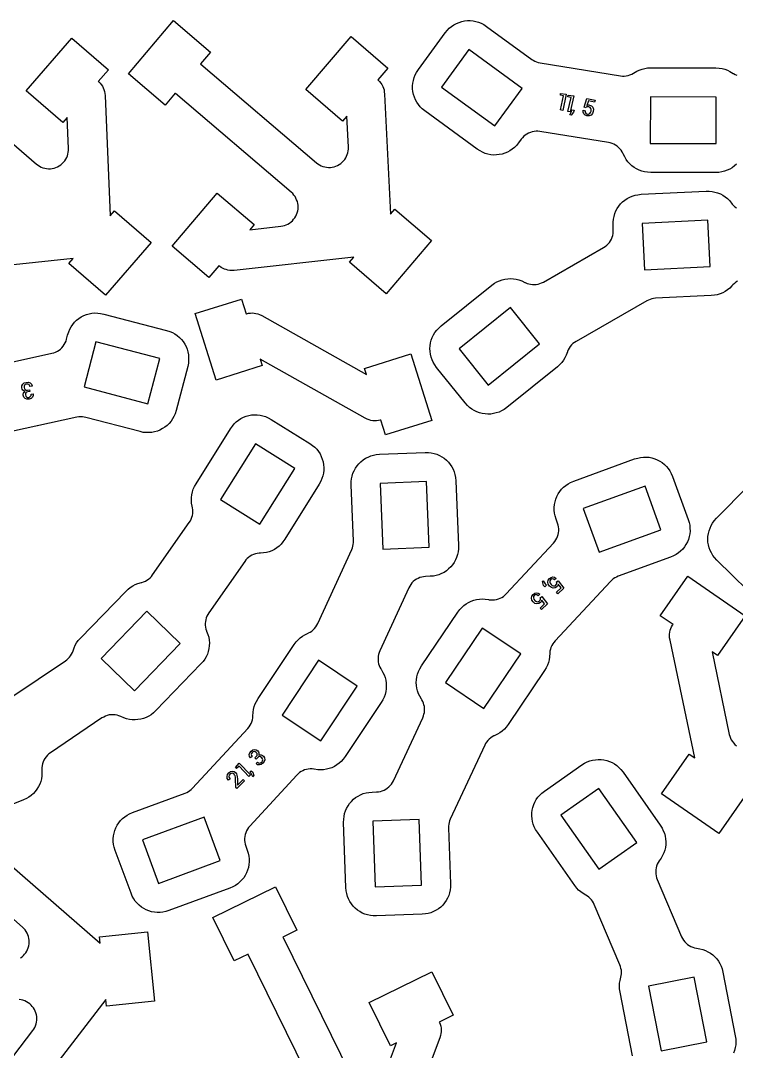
# Model space of a CAD drawing. Header units: millimetres. Extents: x 1 to 270, y 1 to 279.
# Drawn here: x 64.2 to 138.1, y 172.6 to 279.1 of the extents above; entities that cross this region are included whole.
import ezdxf

# ---------------------------------------------------------------- set-up
doc = ezdxf.new("R2010")
doc.units = ezdxf.units.MM

msp = doc.modelspace()

# ---------------------------------------------------------------- linework, layer by layer
at = {"color": 1}
for points in [[(98.12, 254.15), (98.56, 254.67), (86.22, 253.31), (85.97, 253.3), (85.78, 253.3), (85.58, 253.33), (85.39, 253.38), (85.21, 253.44), (85.03, 253.52), (84.86, 253.62), (84.7, 253.74), (84.65, 253.78), (83.61, 252.56), (79.81, 255.8), (84.48, 261.28), (88.29, 258.03), (87.84, 257.51), (91.04, 257.86), (91.23, 257.89), (91.41, 257.94), (91.6, 258.01), (91.77, 258.09), (91.94, 258.19), (92.09, 258.31), (92.23, 258.44), (92.36, 258.59), (92.48, 258.74), (92.58, 258.91), (92.66, 259.08), (92.73, 259.26), (92.78, 259.45), (92.81, 259.64), (92.82, 259.84), (92.81, 260.03), (92.78, 260.22), (92.74, 260.41), (92.67, 260.59), (92.59, 260.77), (92.5, 260.94), (92.38, 261.09), (92.26, 261.24), (92.12, 261.37), (80.18, 271.56), (80.14, 271.6), (79.1, 270.38), (75.3, 273.62), (79.97, 279.1), (83.78, 275.85), (82.74, 274.63), (82.77, 274.6), (94.71, 264.42), (94.87, 264.3), (95.03, 264.19), (95.2, 264.11), (95.38, 264.04), (95.57, 263.99), (95.76, 263.95), (95.95, 263.94), (96.15, 263.94), (96.34, 263.96), (96.53, 264.01), (96.71, 264.07), (96.89, 264.14), (97.06, 264.24), (97.22, 264.35), (97.37, 264.47), (97.51, 264.61), (97.63, 264.76), (97.73, 264.92), (97.82, 265.09), (97.9, 265.27), (97.95, 265.46), (97.99, 265.65), (98.01, 265.84), (98.01, 266.03), (97.85, 269.24), (97.41, 268.72), (93.61, 271.97), (98.28, 277.45), (102.08, 274.2), (101.04, 272.98), (101.09, 272.94), (101.23, 272.8), (101.35, 272.65), (101.46, 272.49), (101.55, 272.31), (101.63, 272.13), (101.69, 271.95), (101.72, 271.75), (101.75, 271.51), (102.35, 259.11), (102.79, 259.62), (106.59, 256.38), (101.92, 250.9), (98.12, 254.15)], [(138.09, 264.28), (137.87, 264.09), (137.63, 263.91), (137.38, 263.76), (137.12, 263.64), (136.84, 263.54), (136.55, 263.47), (136.26, 263.42), (135.92, 263.41), (129.22, 263.42), (128.87, 263.44), (128.58, 263.48), (128.3, 263.56), (128.02, 263.66), (127.76, 263.78), (127.5, 263.93), (127.27, 264.11), (127.05, 264.31), (126.85, 264.53), (126.68, 264.76), (126.53, 265.02), (126.37, 265.35), (126.35, 265.39), (126.26, 265.56), (126.16, 265.72), (126.03, 265.87), (125.9, 266.01), (125.75, 266.14), (125.59, 266.24), (125.42, 266.34), (125.24, 266.41), (125.05, 266.47), (124.86, 266.51), (117.78, 267.65), (117.58, 267.68), (117.38, 267.68), (117.18, 267.66), (116.99, 267.62), (116.8, 267.56), (116.61, 267.49), (116.43, 267.39), (116.27, 267.28), (116.11, 267.16), (115.97, 267.01), (115.85, 266.86), (115.58, 266.49), (115.36, 266.22), (115.16, 266.01), (114.93, 265.83), (114.69, 265.66), (114.43, 265.52), (114.16, 265.4), (113.88, 265.32), (113.59, 265.26), (113.3, 265.23), (113, 265.22), (112.71, 265.25), (112.42, 265.31), (112.14, 265.39), (111.87, 265.5), (111.61, 265.64), (111.32, 265.82), (105.91, 269.78), (105.64, 269.99), (105.43, 270.2), (105.24, 270.42), (105.08, 270.67), (104.93, 270.93), (104.82, 271.2), (104.73, 271.48), (104.67, 271.77), (104.64, 272.06), (104.64, 272.35), (104.67, 272.64), (104.72, 272.93), (104.8, 273.22), (104.91, 273.49), (105.05, 273.75), (105.24, 274.04), (108.01, 277.83), (108.23, 278.1), (108.43, 278.31), (108.66, 278.5), (108.9, 278.66), (109.16, 278.8), (109.43, 278.92), (109.71, 279.01), (110, 279.07), (110.29, 279.1), (110.59, 279.1), (110.88, 279.07), (111.17, 279.02), (111.45, 278.94), (111.72, 278.82), (111.99, 278.69), (112.27, 278.5), (116.93, 275.1), (117.09, 275), (117.25, 274.91), (117.43, 274.84), (117.61, 274.78), (117.79, 274.74), (126.09, 273.41), (126.29, 273.38), (126.49, 273.38), (126.69, 273.4), (126.88, 273.44), (127.07, 273.49), (127.26, 273.57), (127.44, 273.66), (127.78, 273.87), (128.04, 273.99), (128.32, 274.09), (128.61, 274.16), (128.9, 274.21), (129.24, 274.22), (135.94, 274.21), (136.28, 274.19), (136.58, 274.15), (136.86, 274.07), (137.14, 273.97), (137.4, 273.85), (137.73, 273.65), (137.75, 273.64), (137.92, 273.55), (138.11, 273.47)], [(53.93, 274.54), (65.81, 264.29), (65.97, 264.17), (66.13, 264.07), (66.3, 263.98), (66.48, 263.91), (66.67, 263.86), (66.86, 263.82), (67.05, 263.81), (67.25, 263.81), (67.44, 263.83), (67.63, 263.87), (67.81, 263.93), (67.99, 264), (68.16, 264.1), (68.32, 264.21), (68.47, 264.33), (68.61, 264.47), (68.73, 264.62), (68.84, 264.78), (68.93, 264.95), (69, 265.13), (69.06, 265.31), (69.1, 265.5), (69.12, 265.7), (69.12, 265.89), (68.98, 269.1), (68.54, 268.58), (64.75, 271.85), (69.45, 277.3), (73.24, 274.03), (72.19, 272.82), (72.24, 272.78), (72.38, 272.64), (72.5, 272.49), (72.61, 272.33), (72.7, 272.15), (72.77, 271.97), (72.83, 271.78), (72.87, 271.59), (72.89, 271.35), (73.42, 258.94), (73.87, 259.46), (77.65, 256.19), (72.95, 250.74), (69.16, 254)], [(110.46, 276.11), (107.63, 272.23), (113.13, 268.22), (115.96, 272.1), (110.46, 276.11)], [(129.18, 271.22), (129.17, 266.42), (135.97, 266.41), (135.98, 271.21), (129.18, 271.22)], [(120.5, 244.55), (120.37, 244.29), (120.21, 244.04), (120.04, 243.8), (119.84, 243.59), (119.58, 243.36), (114.36, 239.15), (114.08, 238.95), (113.83, 238.8), (113.56, 238.68), (113.28, 238.58), (113, 238.51), (112.71, 238.47), (112.41, 238.46), (112.12, 238.48), (111.83, 238.53), (111.54, 238.6), (111.27, 238.7), (111, 238.83), (110.75, 238.98), (110.52, 239.16), (110.3, 239.36), (110.07, 239.62), (107.12, 243.28), (106.92, 243.56), (106.77, 243.81), (106.65, 244.08), (106.55, 244.36), (106.49, 244.64), (106.44, 244.93), (106.43, 245.23), (106.45, 245.52), (106.5, 245.81), (106.57, 246.1), (106.67, 246.37), (106.8, 246.64), (106.95, 246.89), (107.13, 247.12), (107.33, 247.34), (107.59, 247.57), (112.81, 251.77), (113.09, 251.97), (113.34, 252.12), (113.61, 252.24), (113.88, 252.34), (114.17, 252.41), (114.46, 252.45), (114.76, 252.46), (115.05, 252.44), (115.34, 252.4), (115.62, 252.32), (115.9, 252.22), (116.23, 252.06), (116.27, 252.04), (116.45, 251.96), (116.63, 251.91), (116.82, 251.87), (117.02, 251.84), (117.21, 251.84), (117.4, 251.86), (117.6, 251.89), (117.78, 251.95), (117.96, 252.02), (118.14, 252.1), (124.36, 255.67), (124.53, 255.78), (124.68, 255.9), (124.83, 256.04), (124.96, 256.2), (125.07, 256.36), (125.17, 256.54), (125.24, 256.72), (125.3, 256.91), (125.34, 257.11), (125.36, 257.31), (125.36, 257.51), (125.34, 257.96), (125.34, 258.3), (125.37, 258.6), (125.43, 258.88), (125.51, 259.17), (125.62, 259.44), (125.76, 259.7), (125.93, 259.94), (126.11, 260.17), (126.32, 260.38), (126.55, 260.56), (126.79, 260.73), (127.05, 260.87), (127.32, 260.98), (127.6, 261.06), (127.89, 261.12), (128.23, 261.16), (134.93, 261.49), (135.27, 261.49), (135.56, 261.46), (135.85, 261.4), (136.13, 261.32), (136.41, 261.2), (136.67, 261.07), (136.91, 260.9), (137.14, 260.72), (137.35, 260.51), (137.55, 260.26), (137.64, 260.14), (137.77, 260), (137.91, 259.87), (138.07, 259.75)], [(128.57, 253.36), (135.36, 253.7), (135.13, 258.49), (128.33, 258.16), (128.57, 253.36)], [(69.16, 254), (69.61, 254.52), (57.26, 253.23)], [(138.18, 252.18), (138.02, 252.08), (137.86, 251.96), (137.71, 251.83), (137.59, 251.7), (137.38, 251.48), (137.15, 251.29), (136.91, 251.13), (136.65, 250.99), (136.38, 250.88), (136.09, 250.79), (135.81, 250.74), (135.46, 250.7), (129.71, 250.42), (129.52, 250.4), (129.33, 250.36), (129.15, 250.31), (128.98, 250.24), (128.81, 250.15), (121.52, 245.97), (121.35, 245.87), (121.19, 245.74), (121.05, 245.6), (120.92, 245.45), (120.81, 245.29), (120.71, 245.11), (120.64, 244.93), (120.63, 244.91), (120.5, 244.55)], [(99.69, 243.19), (104.46, 244.69), (106.61, 237.82), (101.84, 236.32), (101.36, 237.85), (101.3, 237.84), (101.11, 237.79), (100.92, 237.77), (100.72, 237.76), (100.53, 237.78), (100.33, 237.81), (100.14, 237.86), (99.96, 237.93), (99.74, 238.04), (88.92, 244.12), (89.12, 243.47), (84.35, 241.98), (82.2, 248.85), (86.97, 250.35), (87.45, 248.81), (87.5, 248.83), (87.7, 248.88), (87.89, 248.9), (88.09, 248.91), (88.28, 248.89), (88.47, 248.86), (88.66, 248.81), (88.85, 248.74), (89.07, 248.63), (99.89, 242.54), (99.69, 243.19)], [(112.44, 241.46), (117.74, 245.72), (114.73, 249.46), (109.43, 245.2), (112.44, 241.46)], [(60.4, 243.22), (67.41, 244.74), (67.6, 244.79), (67.79, 244.86), (67.97, 244.95), (68.14, 245.06), (68.29, 245.18), (68.44, 245.32), (68.57, 245.47), (68.68, 245.64), (68.78, 245.81), (68.86, 246), (68.92, 246.19), (69.03, 246.63), (69.14, 246.95), (69.25, 247.22), (69.4, 247.48), (69.56, 247.72), (69.75, 247.95), (69.96, 248.16), (70.19, 248.34), (70.44, 248.5), (70.7, 248.64), (70.97, 248.75), (71.25, 248.83), (71.54, 248.88), (71.84, 248.91), (72.13, 248.9), (72.42, 248.87), (72.76, 248.8), (79.24, 247.1), (79.57, 247), (79.84, 246.88), (80.1, 246.74), (80.34, 246.57), (80.56, 246.38), (80.77, 246.17), (80.95, 245.95), (81.11, 245.7), (81.25, 245.44), (81.36, 245.16), (81.44, 244.88), (81.5, 244.59), (81.52, 244.3), (81.52, 244.01), (81.49, 243.71), (81.42, 243.38), (80.22, 238.83), (80.12, 238.5), (80, 238.23), (79.86, 237.97), (79.7, 237.73), (79.51, 237.51), (79.3, 237.3), (79.07, 237.12), (78.82, 236.96), (78.56, 236.82), (78.29, 236.71), (78, 236.63), (77.71, 236.57), (77.42, 236.55), (77.13, 236.55), (76.83, 236.58), (76.5, 236.65), (70.92, 238.12), (70.74, 238.16), (70.55, 238.18), (70.36, 238.18), (70.18, 238.17), (69.99, 238.14), (61.78, 236.35)], [(78.53, 244.19), (71.95, 245.91), (70.73, 241.27), (77.31, 239.54), (78.53, 244.19)], [(63.18, 209.19), (68.81, 212.99), (68.96, 213.1), (69.1, 213.22), (69.23, 213.36), (69.34, 213.51), (69.44, 213.66), (69.52, 213.83), (69.59, 214), (69.7, 214.32), (69.82, 214.59), (69.96, 214.84), (70.13, 215.08), (70.36, 215.34), (75.02, 220.16), (75.27, 220.4), (75.5, 220.57), (75.75, 220.73), (76.01, 220.86), (76.29, 220.96), (76.66, 221.06), (76.68, 221.07), (76.87, 221.13), (77.05, 221.21), (77.22, 221.31), (77.39, 221.42), (77.54, 221.55), (77.67, 221.7), (77.8, 221.85), (81.59, 227.28), (81.7, 227.45), (81.79, 227.62), (81.86, 227.81), (81.91, 228), (81.94, 228.19), (81.96, 228.39), (81.95, 228.59), (81.92, 228.78), (81.89, 228.95), (81.83, 229.25), (81.81, 229.54), (81.81, 229.84), (81.85, 230.13), (81.91, 230.42), (82, 230.7), (82.12, 230.97), (82.29, 231.27), (85.84, 236.95), (86.03, 237.23), (86.22, 237.46), (86.44, 237.66), (86.67, 237.84), (86.92, 238), (87.18, 238.14), (87.45, 238.24), (87.73, 238.32), (88.02, 238.38), (88.32, 238.4), (88.61, 238.39), (88.9, 238.36), (89.19, 238.3), (89.47, 238.21), (89.74, 238.09), (90.04, 237.92), (94.03, 235.43), (94.31, 235.23), (94.53, 235.04), (94.74, 234.83), (94.92, 234.6), (95.08, 234.35), (95.21, 234.09), (95.32, 233.82), (95.4, 233.53), (95.45, 233.24), (95.47, 232.95), (95.47, 232.66), (95.43, 232.36), (95.37, 232.08), (95.28, 231.8), (95.16, 231.53), (95, 231.23), (91.44, 225.54), (91.25, 225.26), (91.06, 225.04), (90.85, 224.83), (90.62, 224.65), (90.37, 224.49), (90.11, 224.36), (89.83, 224.25), (89.55, 224.17), (89.26, 224.12), (88.94, 224.09), (88.79, 224.09), (88.6, 224.06), (88.41, 224.02), (88.22, 223.96), (88.04, 223.88), (87.87, 223.78), (87.71, 223.67), (87.57, 223.54), (87.43, 223.4), (87.31, 223.24), (83.6, 217.94), (83.5, 217.77), (83.41, 217.6), (83.34, 217.42), (83.29, 217.23), (83.25, 217.04), (83.24, 216.84), (83.24, 216.65), (83.27, 216.46), (83.31, 216.27), (83.37, 216.08), (83.38, 216.04), (83.51, 215.7), (83.59, 215.41), (83.64, 215.12), (83.66, 214.83), (83.65, 214.53), (83.61, 214.24), (83.54, 213.96), (83.45, 213.68), (83.33, 213.41), (83.18, 213.16), (83.01, 212.92), (82.78, 212.66), (78.13, 207.84), (77.88, 207.6), (77.65, 207.42), (77.4, 207.27), (77.13, 207.14), (76.86, 207.03), (76.57, 206.96), (76.28, 206.91), (75.99, 206.89), (75.7, 206.9), (75.4, 206.94), (75.12, 207), (74.84, 207.1), (74.51, 207.24), (74.32, 207.32), (74.13, 207.37), (73.93, 207.41), (73.73, 207.42), (73.52, 207.41), (73.32, 207.39), (73.12, 207.34), (72.93, 207.27), (72.75, 207.18), (72.57, 207.08), (67.25, 203.49), (67.09, 203.37), (66.94, 203.23), (66.8, 203.08), (66.68, 202.91), (66.58, 202.73), (66.5, 202.55), (66.44, 202.36), (66.39, 202.16), (66.37, 201.95), (66.37, 201.75), (66.38, 201.4), (66.37, 201.1), (66.32, 200.81), (66.25, 200.53), (66.15, 200.25), (66.02, 199.99), (65.86, 199.73), (65.69, 199.5), (65.49, 199.28), (65.27, 199.09), (65.03, 198.91), (64.78, 198.77), (64.46, 198.62), (58.25, 196.11)], [(88.41, 235.4), (84.8, 229.64), (88.87, 227.09), (92.48, 232.86), (88.41, 235.4)], [(81.32, 199.39), (81.49, 199.48), (81.64, 199.59), (81.79, 199.71), (81.92, 199.84), (87.63, 206.01), (87.76, 206.17), (87.87, 206.33), (87.96, 206.51), (88.04, 206.69), (88.1, 206.88), (88.14, 207.08), (88.16, 207.28), (88.17, 207.68), (88.22, 207.97), (88.29, 208.25), (88.39, 208.53), (88.51, 208.8), (88.69, 209.09), (92.41, 214.67), (92.61, 214.94), (92.81, 215.16), (93.03, 215.36), (93.26, 215.53), (93.52, 215.68), (93.86, 215.85), (93.88, 215.86), (94.06, 215.95), (94.22, 216.06), (94.37, 216.19), (94.51, 216.33), (94.64, 216.49), (94.75, 216.65), (94.84, 216.83), (98.35, 224.47), (98.42, 224.64), (98.47, 224.82), (98.51, 225.01), (98.53, 225.19), (98.53, 225.38), (98.3, 231.14), (98.3, 231.49), (98.33, 231.78), (98.39, 232.07), (98.48, 232.35), (98.6, 232.62), (98.74, 232.88), (98.9, 233.12), (99.09, 233.34), (99.3, 233.55), (99.53, 233.74), (99.78, 233.9), (100.04, 234.03), (100.31, 234.14), (100.59, 234.23), (100.88, 234.28), (101.22, 234.31), (105.92, 234.5), (106.27, 234.5), (106.56, 234.47), (106.85, 234.41), (107.13, 234.32), (107.4, 234.2), (107.66, 234.06), (107.9, 233.9), (108.13, 233.71), (108.33, 233.5), (108.52, 233.27), (108.68, 233.02), (108.81, 232.76), (108.92, 232.49), (109.01, 232.21), (109.06, 231.92), (109.09, 231.58), (109.36, 224.88), (109.36, 224.54), (109.33, 224.24), (109.27, 223.96), (109.18, 223.67), (109.06, 223.4), (108.92, 223.15), (108.76, 222.9), (108.57, 222.68), (108.36, 222.47), (108.13, 222.29), (107.88, 222.12), (107.62, 221.99), (107.35, 221.88), (107.07, 221.8), (106.78, 221.74), (106.44, 221.71), (105.98, 221.69), (105.78, 221.67), (105.59, 221.64), (105.39, 221.58), (105.21, 221.5), (105.03, 221.41), (104.87, 221.3), (104.71, 221.17), (104.57, 221.03), (104.45, 220.87), (104.34, 220.71), (104.24, 220.53), (101.25, 214.01), (101.18, 213.83), (101.12, 213.64), (101.09, 213.45), (101.07, 213.26), (101.07, 213.07), (101.09, 212.87), (101.13, 212.68), (101.19, 212.5), (101.26, 212.32), (101.35, 212.14), (101.38, 212.11), (101.57, 211.79), (101.69, 211.53), (101.79, 211.25), (101.86, 210.97), (101.91, 210.67), (101.92, 210.38), (101.91, 210.09), (101.86, 209.8), (101.79, 209.51), (101.69, 209.23), (101.57, 208.97), (101.39, 208.67), (97.67, 203.1), (97.47, 202.82), (97.27, 202.6), (97.05, 202.41), (96.82, 202.23), (96.57, 202.08), (96.3, 201.95), (96.02, 201.85), (95.74, 201.78), (95.45, 201.74), (95.15, 201.72), (94.86, 201.74), (94.49, 201.79), (94.45, 201.8), (94.26, 201.82), (94.07, 201.82), (93.87, 201.8), (93.68, 201.76), (93.49, 201.71), (93.31, 201.63), (93.14, 201.54), (92.98, 201.44), (92.83, 201.31), (92.69, 201.18), (87.82, 195.91), (87.7, 195.76), (87.58, 195.59), (87.49, 195.42), (87.41, 195.23), (87.35, 195.04), (87.31, 194.84), (87.29, 194.64), (87.3, 194.44), (87.32, 194.25), (87.36, 194.05), (87.42, 193.86), (87.57, 193.43), (87.68, 193.11), (87.74, 192.82), (87.77, 192.52), (87.77, 192.23), (87.75, 191.94), (87.69, 191.65), (87.61, 191.37), (87.5, 191.09), (87.37, 190.83), (87.2, 190.59), (87.02, 190.36), (86.81, 190.15), (86.59, 189.96), (86.35, 189.79), (86.09, 189.65), (85.77, 189.52), (79.49, 187.19), (79.16, 187.09), (78.87, 187.03), (78.58, 186.99), (78.28, 186.99), (77.99, 187.02), (77.7, 187.07), (77.42, 187.15), (77.15, 187.26), (76.89, 187.4), (76.64, 187.56), (76.41, 187.74), (76.2, 187.95), (76.01, 188.18), (75.85, 188.42), (75.7, 188.68), (75.57, 188.99), (73.94, 193.4), (73.84, 193.73), (73.77, 194.02), (73.74, 194.31), (73.74, 194.6), (73.77, 194.9), (73.82, 195.19), (73.9, 195.47), (74.01, 195.74), (74.15, 196), (74.31, 196.25), (74.49, 196.48), (74.7, 196.69), (74.92, 196.88), (75.17, 197.04), (75.42, 197.19), (75.74, 197.32), (81.15, 199.32), (81.32, 199.39)], [(108.46, 196.46), (108.41, 196.28), (108.37, 196.1), (108.35, 195.91), (108.35, 195.72), (108.55, 189.96), (108.55, 189.62), (108.52, 189.33), (108.45, 189.04), (108.37, 188.76), (108.25, 188.49), (108.11, 188.23), (107.94, 187.99), (107.75, 187.76), (107.54, 187.56), (107.31, 187.38), (107.06, 187.22), (106.8, 187.08), (106.53, 186.97), (106.25, 186.89), (105.96, 186.84), (105.61, 186.81), (100.92, 186.64), (100.57, 186.64), (100.28, 186.68), (99.99, 186.74), (99.71, 186.83), (99.44, 186.94), (99.18, 187.09), (98.94, 187.25), (98.72, 187.44), (98.51, 187.65), (98.33, 187.88), (98.17, 188.13), (98.03, 188.39), (97.92, 188.66), (97.84, 188.95), (97.79, 189.24), (97.76, 189.58), (97.52, 196.28), (97.53, 196.62), (97.56, 196.91), (97.62, 197.2), (97.71, 197.48), (97.83, 197.75), (97.97, 198.01), (98.13, 198.25), (98.32, 198.47), (98.53, 198.68), (98.76, 198.86), (99.01, 199.02), (99.27, 199.16), (99.55, 199.27), (99.83, 199.35), (100.12, 199.4), (100.46, 199.43), (100.91, 199.45), (101.11, 199.46), (101.31, 199.5), (101.5, 199.56), (101.69, 199.63), (101.86, 199.73), (102.03, 199.84), (102.19, 199.96), (102.33, 200.11), (102.45, 200.26), (102.56, 200.43), (102.66, 200.6), (105.68, 207.11), (105.75, 207.29), (105.81, 207.47), (105.85, 207.66), (105.87, 207.86), (105.86, 208.05), (105.85, 208.25), (105.81, 208.44), (105.75, 208.62), (105.68, 208.8), (105.59, 208.97), (105.56, 209.01), (105.37, 209.33), (105.25, 209.59), (105.15, 209.87), (105.08, 210.16), (105.04, 210.45), (105.02, 210.74), (105.04, 211.03), (105.08, 211.33), (105.16, 211.61), (105.26, 211.89), (105.38, 212.15), (105.56, 212.45), (109.31, 218), (109.51, 218.28), (109.71, 218.5), (109.93, 218.69), (110.16, 218.87), (110.42, 219.02), (110.68, 219.14), (110.96, 219.24), (111.25, 219.31), (111.54, 219.35), (111.83, 219.37), (112.13, 219.35), (112.49, 219.3), (112.53, 219.29), (112.72, 219.27), (112.92, 219.27), (113.11, 219.28), (113.3, 219.32), (113.49, 219.38), (113.67, 219.45), (113.84, 219.54), (114.01, 219.64), (114.16, 219.77), (114.3, 219.9), (119.19, 225.15), (119.32, 225.3), (119.43, 225.47), (119.52, 225.64), (119.6, 225.83), (119.66, 226.02), (119.7, 226.21), (119.72, 226.41), (119.72, 226.61), (119.7, 226.81), (119.66, 227.01), (119.6, 227.2), (119.45, 227.62), (119.35, 227.95), (119.29, 228.24), (119.26, 228.53), (119.25, 228.83), (119.28, 229.12), (119.34, 229.41), (119.42, 229.69), (119.53, 229.96), (119.67, 230.22), (119.83, 230.47), (120.02, 230.7), (120.22, 230.91), (120.45, 231.1), (120.69, 231.26), (120.95, 231.4), (121.27, 231.53), (127.56, 233.83), (127.89, 233.93), (128.18, 233.99), (128.47, 234.02), (128.77, 234.02), (129.06, 234), (129.35, 233.94), (129.63, 233.86), (129.9, 233.75), (130.16, 233.61), (130.41, 233.45), (130.64, 233.26), (130.85, 233.06), (131.03, 232.83), (131.2, 232.59), (131.34, 232.33), (131.47, 232.01), (133.08, 227.59), (133.19, 227.27), (133.24, 226.98), (133.27, 226.69), (133.28, 226.39), (133.25, 226.1), (133.19, 225.81), (133.11, 225.53), (133, 225.26), (132.86, 224.99), (132.7, 224.75), (132.52, 224.52), (132.31, 224.31), (132.08, 224.12), (131.84, 223.96), (131.58, 223.82), (131.26, 223.68), (125.85, 221.71), (125.67, 221.64), (125.51, 221.55), (125.35, 221.44), (125.21, 221.33), (125.07, 221.19), (119.34, 215.04), (119.21, 214.89), (119.1, 214.73), (119, 214.55), (118.92, 214.37), (118.86, 214.18), (118.82, 213.98), (118.8, 213.78), (118.78, 213.38), (118.74, 213.09), (118.67, 212.81), (118.57, 212.53), (118.44, 212.27), (118.26, 211.97), (114.52, 206.41), (114.31, 206.14), (114.12, 205.92), (113.9, 205.72), (113.66, 205.55), (113.41, 205.4), (113.06, 205.24), (113.04, 205.23), (112.86, 205.14), (112.7, 205.02), (112.55, 204.9), (112.41, 204.76), (112.28, 204.6), (112.17, 204.44), (112.08, 204.26), (108.53, 196.64), (108.46, 196.46)], [(101.57, 224.52), (106.36, 224.71), (106.09, 231.5), (101.3, 231.31), (101.57, 224.52)], [(128.64, 231.03), (122.25, 228.7), (123.89, 224.19), (130.28, 226.52), (128.64, 231.03)], [(140.83, 218.69), (136.05, 223.39), (135.82, 223.64), (135.64, 223.87), (135.48, 224.13), (135.36, 224.39), (135.25, 224.67), (135.18, 224.95), (135.13, 225.24), (135.12, 225.53), (135.13, 225.83), (135.17, 226.12), (135.24, 226.41), (135.34, 226.68), (135.46, 226.95), (135.61, 227.2), (135.78, 227.44), (136.01, 227.7), (139.3, 231.05)], [(136.24, 195.14), (130.34, 199.26), (133.2, 203.36), (133.76, 202.97), (131.21, 215.12), (131.17, 215.36), (131.16, 215.56), (131.16, 215.75), (131.19, 215.95), (131.24, 216.14), (131.3, 216.32), (131.38, 216.5), (131.48, 216.67), (131.52, 216.72), (130.2, 217.64), (133.06, 221.74), (138.97, 217.62), (136.11, 213.52), (135.55, 213.91), (137.33, 205.39), (137.39, 205.2), (137.46, 205.01), (137.54, 204.83), (137.65, 204.66), (137.77, 204.5), (137.91, 204.35), (138.07, 204.22)], [(77.21, 218.11), (72.48, 213.22), (75.94, 209.89), (80.66, 214.78), (77.21, 218.11)], [(115.8, 213.69), (111.82, 216.37), (108.02, 210.73), (112, 208.05), (115.8, 213.69)], [(95.15, 204.72), (98.92, 210.38), (94.93, 213.04), (91.16, 207.38), (95.15, 204.72)], [(127.35, 172.18), (126.06, 178.76), (126.01, 179.1), (126, 179.39), (126.01, 179.69), (126.06, 179.98), (126.14, 180.3), (126.18, 180.48), (126.2, 180.67), (126.2, 180.85), (126.19, 181.04), (126.15, 181.22), (126.11, 181.4), (126.04, 181.58), (123.38, 187.83), (123.3, 187.99), (123.21, 188.15), (123.09, 188.3), (122.97, 188.44), (122.84, 188.57), (122.69, 188.68), (122.53, 188.78), (122.24, 188.95), (122, 189.12), (121.78, 189.31), (121.58, 189.52), (121.37, 189.79), (117.52, 195.28), (117.33, 195.57), (117.2, 195.83), (117.1, 196.11), (117.02, 196.39), (116.97, 196.68), (116.95, 196.97), (116.95, 197.27), (116.99, 197.56), (117.06, 197.85), (117.15, 198.13), (117.27, 198.39), (117.41, 198.65), (117.58, 198.89), (117.78, 199.11), (117.99, 199.32), (118.26, 199.53), (122.11, 202.23), (122.4, 202.41), (122.66, 202.54), (122.94, 202.65), (123.22, 202.73), (123.51, 202.77), (123.81, 202.8), (124.1, 202.79), (124.39, 202.75), (124.68, 202.69), (124.96, 202.59), (125.23, 202.47), (125.48, 202.33), (125.72, 202.16), (125.94, 201.97), (126.15, 201.75), (126.36, 201.48), (130.21, 196), (130.39, 195.71), (130.52, 195.44), (130.63, 195.17), (130.7, 194.88), (130.75, 194.59), (130.78, 194.3), (130.77, 194.01), (130.73, 193.71), (130.67, 193.43), (130.57, 193.15), (130.45, 192.88), (130.31, 192.62), (130.1, 192.33), (129.99, 192.16), (129.9, 191.98), (129.83, 191.79), (129.78, 191.59), (129.75, 191.39), (129.74, 191.19), (129.75, 190.99), (129.78, 190.78), (129.83, 190.59), (129.9, 190.4), (132.41, 184.49), (132.5, 184.31), (132.61, 184.13), (132.73, 183.97), (132.87, 183.82), (133.02, 183.69), (133.19, 183.58), (133.37, 183.48), (133.56, 183.4), (133.75, 183.34), (133.95, 183.3), (134.3, 183.24), (134.59, 183.17), (134.86, 183.07), (135.13, 182.94), (135.38, 182.79), (135.62, 182.61), (135.83, 182.42), (136.03, 182.2), (136.2, 181.96), (136.36, 181.71), (136.48, 181.44), (136.58, 181.16), (136.66, 180.83), (137.95, 174.25), (137.99, 173.91), (138.01, 173.62), (137.99, 173.33), (137.95, 173.04), (137.88, 172.75), (137.78, 172.47)], [(119.94, 197.04), (123.85, 191.48), (127.78, 194.23), (123.87, 199.8), (119.94, 197.04)], [(139.1, 199.24), (136.24, 195.14)], [(76.74, 194.49), (78.4, 189.99), (84.78, 192.35), (83.11, 196.85), (76.74, 194.49)], [(105.31, 196.6), (100.52, 196.43), (100.76, 189.64), (105.56, 189.81), (105.31, 196.6)], [(63.01, 191.97), (72.38, 183.81), (72.31, 184.49), (77.28, 184.99), (78, 177.83), (73.03, 177.33)], [(94.59, 168.57), (87.67, 182.66), (87.65, 182.7), (86.21, 182), (84.01, 186.48), (90.47, 189.66), (92.68, 185.17), (91.24, 184.46), (91.26, 184.42), (98.18, 170.33)], [(64.16, 182.3), (64.32, 182.42), (64.46, 182.54), (64.59, 182.69), (64.71, 182.84), (64.81, 183.01), (64.9, 183.18), (64.96, 183.36), (65.01, 183.55), (65.05, 183.74), (65.06, 183.93), (65.05, 184.13), (65.03, 184.32), (64.98, 184.51), (64.92, 184.69), (64.84, 184.87), (64.75, 185.04), (64.64, 185.2), (64.51, 185.34), (64.37, 185.48), (61.95, 187.59)], [(101.85, 170.51), (102.98, 173.52), (102.37, 173.22), (100.16, 177.7), (106.62, 180.88), (108.83, 176.39), (107.39, 175.68), (107.42, 175.63), (107.49, 175.45), (107.54, 175.26), (107.58, 175.06), (107.59, 174.87), (107.59, 174.67), (107.57, 174.48), (107.53, 174.29), (107.45, 174.05), (103.08, 162.43)], [(129, 179.38), (130.3, 172.71), (135.01, 173.63), (133.71, 180.3), (129, 179.38)], [(63.48, 172.24), (65.44, 174.79), (65.55, 174.95), (65.65, 175.12), (65.72, 175.3), (65.78, 175.48), (65.83, 175.67), (65.85, 175.86), (65.85, 176.06), (65.84, 176.25), (65.81, 176.44), (65.76, 176.63), (65.69, 176.81), (65.6, 176.98), (65.5, 177.15), (65.38, 177.3), (65.25, 177.44), (65.11, 177.57), (64.95, 177.68), (64.78, 177.78), (64.61, 177.86), (64.42, 177.93), (64.23, 177.97), (64.04, 178)], [(73.03, 177.33), (72.96, 178.01), (65.39, 168.16)]]:
    msp.add_lwpolyline(points, dxfattribs=at)
at = {"color": 0}
for points in [[(120.23, 271.33), (119.89, 271.4), (119.92, 271.56), (120.5, 271.5), (120.14, 269.83), (119.92, 269.88), (120.23, 271.33)], [(120.99, 271.17), (120.65, 271.24), (120.69, 271.4), (121.27, 271.34), (120.91, 269.67), (120.68, 269.72), (120.99, 271.17)], [(123.47, 270.87), (123.43, 270.67), (122.78, 270.8), (122.63, 270.35), (122.69, 270.37), (122.76, 270.39), (122.83, 270.39), (122.91, 270.38), (123.11, 270.3), (123.24, 270.15), (123.3, 269.95), (123.29, 269.72), (123.2, 269.5), (123.07, 269.34), (122.88, 269.26), (122.64, 269.27), (122.45, 269.34), (122.31, 269.46), (122.24, 269.63), (122.25, 269.83), (122.25, 269.84), (122.46, 269.8), (122.45, 269.67), (122.49, 269.57), (122.57, 269.49), (122.68, 269.45), (122.81, 269.45), (122.92, 269.5), (123.01, 269.61), (123.06, 269.76), (123.07, 269.91), (123.04, 270.04), (122.96, 270.14), (122.84, 270.19), (122.72, 270.21), (122.64, 270.19), (122.57, 270.15), (122.52, 270.09), (122.34, 270.15), (122.63, 271.04), (123.47, 270.87)], [(120.88, 269.37), (121.04, 269.71), (121.08, 269.9), (121.31, 269.85), (121.26, 269.65), (121.02, 269.34), (120.88, 269.37)], [(64.78, 240.73), (64.71, 240.66), (64.68, 240.56), (64.68, 240.44), (64.72, 240.32), (64.79, 240.23), (64.89, 240.19), (65.01, 240.19), (65.13, 240.23), (65.21, 240.3), (65.26, 240.4), (65.26, 240.52), (65.48, 240.56), (65.48, 240.55), (65.48, 240.37), (65.4, 240.21), (65.25, 240.08), (65.04, 240.01), (64.83, 240.01), (64.65, 240.08), (64.52, 240.21), (64.45, 240.41), (64.45, 240.51), (64.48, 240.62), (64.54, 240.73), (64.64, 240.81), (64.5, 240.86), (64.4, 240.93), (64.34, 241.04), (64.3, 241.16), (64.31, 241.37), (64.39, 241.55), (64.55, 241.68), (64.76, 241.74), (64.97, 241.75), (65.16, 241.68), (65.29, 241.55), (65.36, 241.37), (65.36, 241.36), (65.14, 241.33), (65.1, 241.44), (65.02, 241.52), (64.92, 241.57), (64.79, 241.57), (64.66, 241.53), (64.57, 241.45), (64.53, 241.34), (64.53, 241.2), (64.57, 241.07), (64.64, 240.99), (64.74, 240.95), (64.88, 240.95), (65.08, 240.98), (65.11, 240.8), (64.91, 240.77), (64.78, 240.73)], [(119.63, 219.91), (119.49, 220.06), (119.96, 220.52), (119.67, 220.9), (119.65, 220.83), (119.63, 220.77), (119.59, 220.7), (119.54, 220.64), (119.36, 220.52), (119.16, 220.49), (118.96, 220.55), (118.77, 220.7), (118.64, 220.89), (118.59, 221.09), (118.63, 221.3), (118.77, 221.48), (118.93, 221.6), (119.11, 221.65), (119.29, 221.62), (119.45, 221.5), (119.45, 221.49), (119.3, 221.34), (119.2, 221.42), (119.09, 221.44), (118.99, 221.42), (118.89, 221.35), (118.82, 221.25), (118.8, 221.12), (118.84, 220.99), (118.94, 220.86), (119.06, 220.77), (119.18, 220.73), (119.31, 220.74), (119.42, 220.81), (119.5, 220.9), (119.53, 220.97), (119.54, 221.05), (119.51, 221.13), (119.66, 221.25), (120.24, 220.5), (119.63, 219.91)], [(118.04, 221.16), (118.13, 221.26), (118.33, 220.94), (118.47, 220.8), (118.3, 220.64), (118.16, 220.78), (118.04, 221.16)], [(117.94, 218.28), (117.8, 218.42), (118.27, 218.88), (117.98, 219.26), (117.96, 219.2), (117.94, 219.13), (117.9, 219.07), (117.85, 219.01), (117.67, 218.89), (117.47, 218.86), (117.27, 218.92), (117.08, 219.07), (116.95, 219.26), (116.9, 219.46), (116.94, 219.66), (117.08, 219.85), (117.24, 219.97), (117.42, 220.02), (117.6, 219.98), (117.76, 219.86), (117.76, 219.86), (117.61, 219.71), (117.51, 219.79), (117.4, 219.81), (117.3, 219.79), (117.2, 219.72), (117.13, 219.61), (117.11, 219.49), (117.15, 219.36), (117.25, 219.23), (117.37, 219.14), (117.49, 219.09), (117.62, 219.1), (117.73, 219.17), (117.81, 219.26), (117.84, 219.34), (117.85, 219.41), (117.82, 219.49), (117.97, 219.61), (118.55, 218.87), (117.94, 218.28)], [(88.58, 203.22), (88.6, 203.32), (88.58, 203.42), (88.5, 203.52), (88.4, 203.6), (88.29, 203.63), (88.19, 203.6), (88.09, 203.53), (88.01, 203.43), (87.99, 203.32), (88.01, 203.22), (88.08, 203.12), (87.92, 202.96), (87.91, 202.97), (87.81, 203.12), (87.78, 203.3), (87.83, 203.49), (87.96, 203.66), (88.13, 203.79), (88.32, 203.83), (88.5, 203.8), (88.67, 203.68), (88.73, 203.59), (88.77, 203.48), (88.78, 203.36), (88.75, 203.23), (88.88, 203.28), (89.01, 203.27), (89.13, 203.22), (89.23, 203.14), (89.34, 202.97), (89.37, 202.77), (89.32, 202.58), (89.19, 202.4), (89.01, 202.28), (88.82, 202.23), (88.64, 202.25), (88.48, 202.37), (88.48, 202.37), (88.63, 202.53), (88.73, 202.46), (88.84, 202.43), (88.95, 202.46), (89.06, 202.53), (89.14, 202.64), (89.17, 202.75), (89.14, 202.87), (89.06, 202.98), (88.95, 203.06), (88.85, 203.09), (88.74, 203.07), (88.63, 202.98), (88.48, 202.84), (88.36, 202.97), (88.5, 203.11), (88.58, 203.22)], [(86.72, 202.1), (86.47, 201.86), (86.36, 201.97), (86.73, 202.42), (87.92, 201.2), (87.75, 201.04), (86.72, 202.1)], [(86.38, 199.93), (86.35, 200.76), (86.34, 200.96), (86.31, 201.09), (86.27, 201.19), (86.21, 201.28), (86.11, 201.35), (86, 201.38), (85.9, 201.36), (85.8, 201.3), (85.71, 201.18), (85.68, 201.05), (85.71, 200.93), (85.8, 200.81), (85.64, 200.66), (85.63, 200.66), (85.51, 200.83), (85.48, 201.03), (85.53, 201.24), (85.68, 201.43), (85.85, 201.55), (86.03, 201.59), (86.21, 201.55), (86.37, 201.44), (86.45, 201.33), (86.5, 201.18), (86.53, 201.01), (86.55, 200.81), (86.57, 200.14), (86.57, 200.14), (87.16, 200.72), (87.29, 200.59), (86.49, 199.81), (86.38, 199.93)], [(88.16, 201.01), (87.96, 201.34), (87.82, 201.47), (87.99, 201.63), (88.13, 201.49), (88.26, 201.11), (88.16, 201.01)]]:
    msp.add_lwpolyline(points, dxfattribs=at)

doc.saveas('drawing.dxf')
